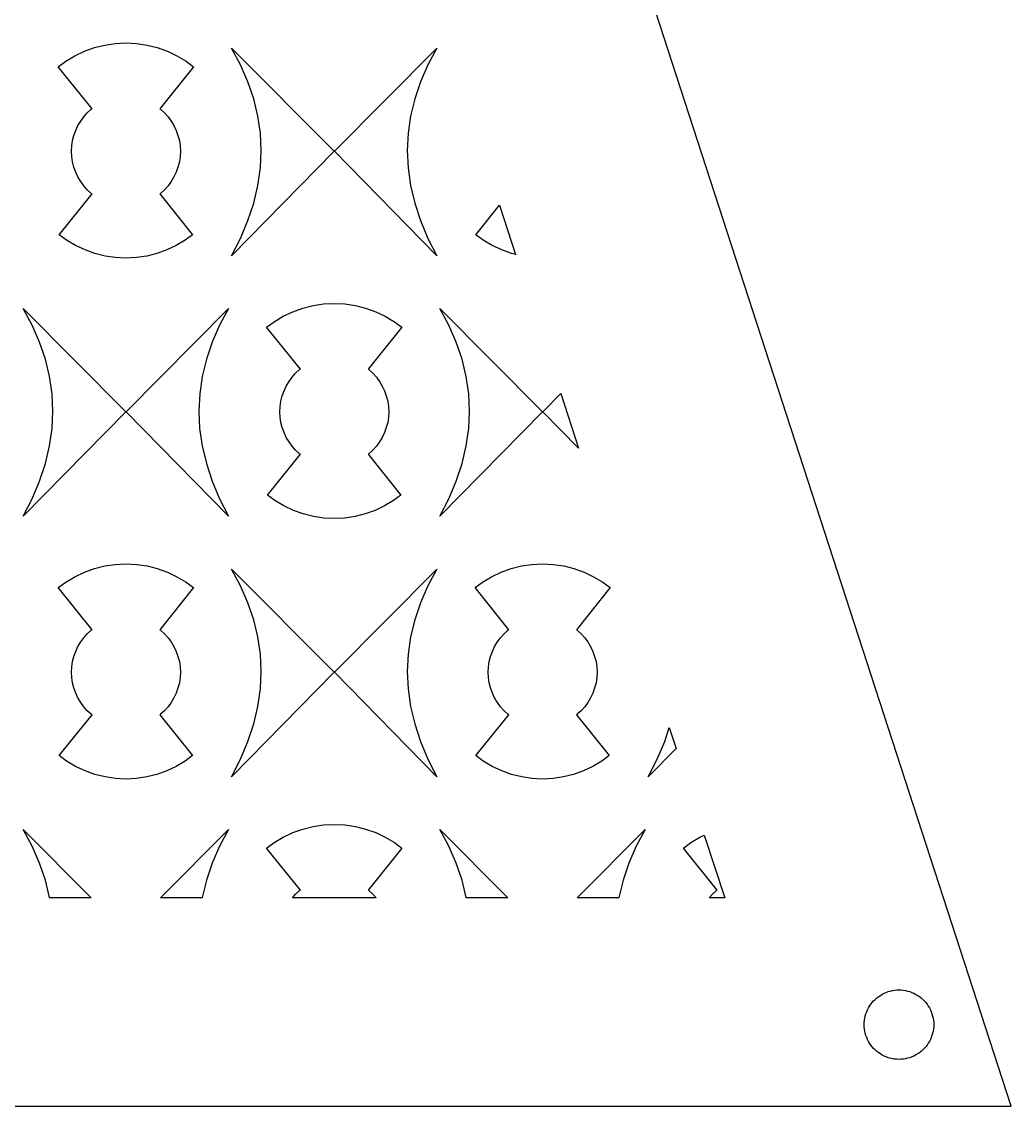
# Model space of a CAD drawing. Header units: metres. Extents: x 20 to 1108, y 20 to 485.
# Drawn here: x 1050.8 to 1107.8, y 20 to 82.5 of the extents above; entities that cross this region are included whole.
import ezdxf

# ---------------------------------------------------------------- set-up
doc = ezdxf.new("R2010")
doc.units = ezdxf.units.M

msp = doc.modelspace()

# ---------------------------------------------------------------- linework, layer by layer
for p, q in [((1107.85, 20), (1032.85, 250.826)), ((1055.64, 81.1172), (1056.24, 81.207)), ((1056.24, 81.207), (1056.85, 81.2373)), ((1056.85, 81.2373), (1057.46, 81.207)), ((1057.46, 81.207), (1058.07, 81.1162)), ((1053.91, 80.501), (1054.47, 80.7627)), ((1054.47, 80.7627), (1055.04, 80.9688)), ((1055.04, 80.9688), (1055.64, 81.1172)), ((1058.07, 81.1162), (1058.66, 80.9688)), ((1058.66, 80.9688), (1059.24, 80.7627)), ((1059.24, 80.7627), (1059.79, 80.501)), ((1063.46, 79.9834), (1062.94, 80.9404)), ((1062.94, 80.9404), (1068.85, 75)), ((1068.86, 75), (1074.76, 80.9404)), ((1074.76, 80.9404), (1074.25, 79.9834)), ((1052.96, 79.8691), (1053.39, 80.1855)), ((1053.39, 80.1855), (1053.91, 80.501)), ((1059.79, 80.501), (1060.32, 80.1855)), ((1060.32, 80.1855), (1060.74, 79.8691)), ((1063.88, 79.0029), (1063.46, 79.9834)), ((1074.25, 79.9834), (1073.82, 79.0039)), ((1054.9, 77.4482), (1052.96, 79.8691)), ((1060.74, 79.8691), (1058.81, 77.4482)), ((1064.22, 78.0186), (1063.88, 79.0029)), ((1073.82, 79.0039), (1073.49, 78.0186)), ((1064.46, 77.0293), (1064.22, 78.0186)), ((1073.49, 78.0186), (1073.25, 77.0293)), ((1054.25, 76.7412), (1054.43, 76.9883)), ((1054.43, 76.9883), (1054.63, 77.2168)), ((1054.63, 77.2168), (1054.86, 77.4238)), ((1054.86, 77.4238), (1054.9, 77.4482)), ((1058.81, 77.4482), (1058.84, 77.4238)), ((1058.84, 77.4238), (1059.07, 77.2168)), ((1059.07, 77.2168), (1059.28, 76.9883)), ((1059.28, 76.9883), (1059.46, 76.7412)), ((1064.6, 76.0361), (1064.46, 77.0293)), ((1073.25, 77.0293), (1073.11, 76.0361)), ((1053.96, 76.1992), (1054.09, 76.4775)), ((1054.09, 76.4775), (1054.25, 76.7412)), ((1059.46, 76.7412), (1059.62, 76.4775)), ((1059.62, 76.4775), (1059.75, 76.1992)), ((1053.73, 75.3076), (1053.78, 75.6123)), ((1053.78, 75.6123), (1053.85, 75.9092)), ((1053.85, 75.9092), (1053.96, 76.1992)), ((1059.75, 76.1992), (1059.85, 75.9092)), ((1059.85, 75.9092), (1059.93, 75.6113)), ((1059.93, 75.6113), (1059.97, 75.3066)), ((1064.65, 75.0391), (1064.6, 76.0361)), ((1073.11, 76.0361), (1073.06, 75.0391)), ((1053.72, 75), (1053.73, 75.3076)), ((1053.73, 74.6934), (1053.72, 75)), ((1059.97, 75.3066), (1059.99, 75)), ((1059.99, 75), (1059.97, 74.6924)), ((1068.85, 75), (1062.94, 68.9814)), ((1064.6, 74.0371), (1064.65, 75.0391)), ((1074.76, 68.9814), (1068.86, 75)), ((1073.06, 75.0391), (1073.11, 74.0371)), ((1053.78, 74.3887), (1053.73, 74.6934)), ((1053.85, 74.0908), (1053.78, 74.3887)), ((1059.93, 74.3877), (1059.85, 74.0908)), ((1059.97, 74.6924), (1059.93, 74.3877)), ((1053.96, 73.8008), (1053.85, 74.0908)), ((1054.09, 73.5225), (1053.96, 73.8008)), ((1059.75, 73.7998), (1059.62, 73.5225)), ((1059.85, 74.0908), (1059.75, 73.7998)), ((1064.46, 73.0303), (1064.6, 74.0371)), ((1073.11, 74.0371), (1073.25, 73.0303)), ((1054.25, 73.2588), (1054.09, 73.5225)), ((1054.43, 73.0117), (1054.25, 73.2588)), ((1059.46, 73.2578), (1059.28, 73.0117)), ((1059.62, 73.5225), (1059.46, 73.2578)), ((1053.01, 70.1963), (1054.9, 72.5518)), ((1054.63, 72.7832), (1054.43, 73.0117)), ((1054.86, 72.5762), (1054.63, 72.7832)), ((1054.9, 72.5518), (1054.86, 72.5762)), ((1058.84, 72.5762), (1058.81, 72.5518)), ((1058.81, 72.5518), (1060.69, 70.1963)), ((1059.07, 72.7832), (1058.84, 72.5762)), ((1059.28, 73.0117), (1059.07, 72.7832)), ((1064.22, 72.0205), (1064.46, 73.0303)), ((1073.25, 73.0303), (1073.49, 72.0205)), ((1063.88, 71.0049), (1064.22, 72.0205)), ((1073.49, 72.0205), (1073.82, 71.0059)), ((1077.01, 70.1963), (1078.37, 71.8965)), ((1078.37, 71.8965), (1079.3, 69.0547)), ((1063.46, 69.9863), (1063.88, 71.0049)), ((1073.82, 71.0059), (1074.25, 69.9863)), ((1053.43, 69.8838), (1053.01, 70.1963)), ((1060.69, 70.1963), (1060.27, 69.8838)), ((1062.94, 68.9814), (1063.46, 69.9863)), ((1074.25, 69.9863), (1074.76, 68.9814)), ((1077.43, 69.8838), (1077.01, 70.1963)), ((1053.95, 69.5732), (1053.43, 69.8838)), ((1054.5, 69.3154), (1053.95, 69.5732)), ((1059.75, 69.5732), (1059.21, 69.3154)), ((1060.27, 69.8838), (1059.75, 69.5732)), ((1077.95, 69.5732), (1077.43, 69.8838)), ((1078.5, 69.3154), (1077.95, 69.5732)), ((1055.07, 69.1113), (1054.5, 69.3154)), ((1055.65, 68.9658), (1055.07, 69.1113)), ((1056.25, 68.877), (1055.65, 68.9658)), ((1056.85, 68.8467), (1056.25, 68.877)), ((1057.46, 68.877), (1056.85, 68.8467)), ((1058.05, 68.9648), (1057.46, 68.877)), ((1058.64, 69.1113), (1058.05, 68.9648)), ((1059.21, 69.3154), (1058.64, 69.1113)), ((1079.07, 69.1113), (1078.5, 69.3154)), ((1079.3, 69.0547), (1079.07, 69.1113)), ((1068.24, 66.207), (1068.85, 66.2373)), ((1068.85, 66.2373), (1069.46, 66.207)), ((1051.46, 64.9834), (1050.94, 65.9404)), ((1050.94, 65.9404), (1056.85, 60)), ((1056.86, 60), (1062.76, 65.9404)), ((1062.76, 65.9404), (1062.25, 64.9834)), ((1065.91, 65.501), (1066.47, 65.7627)), ((1066.47, 65.7627), (1067.04, 65.9688)), ((1067.04, 65.9688), (1067.64, 66.1172)), ((1067.64, 66.1172), (1068.24, 66.207)), ((1069.46, 66.207), (1070.07, 66.1162)), ((1070.07, 66.1162), (1070.66, 65.9688)), ((1070.66, 65.9688), (1071.24, 65.7627)), ((1071.24, 65.7627), (1071.79, 65.501)), ((1075.46, 64.9834), (1074.94, 65.9404)), ((1074.94, 65.9404), (1080.85, 60)), ((1051.88, 64.0029), (1051.46, 64.9834)), ((1062.25, 64.9834), (1061.82, 64.0039)), ((1064.96, 64.8691), (1065.39, 65.1855)), ((1065.39, 65.1855), (1065.91, 65.501)), ((1071.79, 65.501), (1072.32, 65.1855)), ((1072.32, 65.1855), (1072.74, 64.8691)), ((1075.88, 64.0029), (1075.46, 64.9834)), ((1066.9, 62.4482), (1064.96, 64.8691)), ((1072.74, 64.8691), (1070.81, 62.4482)), ((1052.22, 63.0186), (1051.88, 64.0029)), ((1061.82, 64.0039), (1061.49, 63.0186)), ((1076.22, 63.0186), (1075.88, 64.0029)), ((1052.46, 62.0293), (1052.22, 63.0186)), ((1061.49, 63.0186), (1061.25, 62.0293)), ((1076.46, 62.0293), (1076.22, 63.0186)), ((1052.6, 61.0361), (1052.46, 62.0293)), ((1061.25, 62.0293), (1061.11, 61.0361)), ((1066.25, 61.7412), (1066.43, 61.9883)), ((1066.43, 61.9883), (1066.63, 62.2168)), ((1066.63, 62.2168), (1066.86, 62.4238)), ((1066.86, 62.4238), (1066.9, 62.4482)), ((1070.81, 62.4482), (1070.84, 62.4238)), ((1070.84, 62.4238), (1071.07, 62.2168)), ((1071.07, 62.2168), (1071.28, 61.9883)), ((1071.28, 61.9883), (1071.46, 61.7412)), ((1076.6, 61.0361), (1076.46, 62.0293)), ((1065.96, 61.1992), (1066.09, 61.4775)), ((1066.09, 61.4775), (1066.25, 61.7412)), ((1071.46, 61.7412), (1071.62, 61.4775)), ((1071.62, 61.4775), (1071.75, 61.1992)), ((1052.65, 60.0391), (1052.6, 61.0361)), ((1061.11, 61.0361), (1061.06, 60.0391)), ((1065.73, 60.3076), (1065.78, 60.6123)), ((1065.78, 60.6123), (1065.85, 60.9092)), ((1065.85, 60.9092), (1065.96, 61.1992)), ((1071.75, 61.1992), (1071.85, 60.9092)), ((1071.85, 60.9092), (1071.93, 60.6113)), ((1071.93, 60.6113), (1071.97, 60.3066)), ((1076.65, 60.0391), (1076.6, 61.0361)), ((1080.86, 60), (1081.9, 61.0479)), ((1081.9, 61.0479), (1082.92, 57.8945)), ((1056.85, 60), (1050.94, 53.9814)), ((1052.6, 59.0371), (1052.65, 60.0391)), ((1062.76, 53.9814), (1056.86, 60)), ((1061.06, 60.0391), (1061.1, 59.0371)), ((1065.72, 60), (1065.73, 60.3076)), ((1065.73, 59.6934), (1065.72, 60)), ((1071.97, 60.3066), (1071.99, 60)), ((1071.99, 60), (1071.97, 59.6924)), ((1080.85, 60), (1074.94, 53.9814)), ((1076.6, 59.0371), (1076.65, 60.0391)), ((1082.92, 57.8945), (1080.86, 60)), ((1065.78, 59.3887), (1065.73, 59.6934)), ((1065.85, 59.0908), (1065.78, 59.3887)), ((1071.93, 59.3877), (1071.85, 59.0908)), ((1071.97, 59.6924), (1071.93, 59.3877)), ((1052.46, 58.0303), (1052.6, 59.0371)), ((1061.1, 59.0371), (1061.25, 58.0303)), ((1065.96, 58.8008), (1065.85, 59.0908)), ((1066.09, 58.5225), (1065.96, 58.8008)), ((1071.75, 58.7998), (1071.62, 58.5225)), ((1071.85, 59.0908), (1071.75, 58.7998)), ((1076.46, 58.0303), (1076.6, 59.0371)), ((1066.25, 58.2588), (1066.09, 58.5225)), ((1066.43, 58.0117), (1066.25, 58.2588)), ((1071.46, 58.2578), (1071.28, 58.0117)), ((1071.62, 58.5225), (1071.46, 58.2578)), ((1052.22, 57.0205), (1052.46, 58.0303)), ((1061.25, 58.0303), (1061.49, 57.0205)), ((1065.01, 55.1963), (1066.9, 57.5518)), ((1066.63, 57.7832), (1066.43, 58.0117)), ((1066.86, 57.5762), (1066.63, 57.7832)), ((1066.9, 57.5518), (1066.86, 57.5762)), ((1070.84, 57.5762), (1070.81, 57.5518)), ((1070.81, 57.5518), (1072.69, 55.1963)), ((1071.07, 57.7832), (1070.84, 57.5762)), ((1071.28, 58.0117), (1071.07, 57.7832)), ((1076.22, 57.0205), (1076.46, 58.0303)), ((1051.88, 56.0049), (1052.22, 57.0205)), ((1061.49, 57.0205), (1061.82, 56.0059)), ((1075.88, 56.0049), (1076.22, 57.0205)), ((1051.46, 54.9863), (1051.88, 56.0049)), ((1061.82, 56.0059), (1062.25, 54.9863)), ((1075.46, 54.9863), (1075.88, 56.0049)), ((1050.94, 53.9814), (1051.46, 54.9863)), ((1062.25, 54.9863), (1062.76, 53.9814)), ((1065.43, 54.8838), (1065.01, 55.1963)), ((1072.69, 55.1963), (1072.27, 54.8838)), ((1074.94, 53.9814), (1075.46, 54.9863)), ((1065.95, 54.5732), (1065.43, 54.8838)), ((1066.5, 54.3154), (1065.95, 54.5732)), ((1071.75, 54.5732), (1071.21, 54.3154)), ((1072.27, 54.8838), (1071.75, 54.5732)), ((1067.07, 54.1113), (1066.5, 54.3154)), ((1067.65, 53.9658), (1067.07, 54.1113)), ((1068.25, 53.877), (1067.65, 53.9658)), ((1068.85, 53.8467), (1068.25, 53.877)), ((1069.46, 53.877), (1068.85, 53.8467)), ((1070.05, 53.9648), (1069.46, 53.877)), ((1070.64, 54.1113), (1070.05, 53.9648)), ((1071.21, 54.3154), (1070.64, 54.1113)), ((1056.24, 51.207), (1056.85, 51.2373)), ((1056.85, 51.2373), (1057.46, 51.207)), ((1080.24, 51.207), (1080.85, 51.2373)), ((1080.85, 51.2373), (1081.46, 51.207)), ((1053.91, 50.501), (1054.47, 50.7627)), ((1054.47, 50.7627), (1055.04, 50.9688)), ((1055.04, 50.9688), (1055.64, 51.1172)), ((1055.64, 51.1172), (1056.24, 51.207)), ((1057.46, 51.207), (1058.07, 51.1162)), ((1058.07, 51.1162), (1058.66, 50.9688)), ((1058.66, 50.9688), (1059.24, 50.7627)), ((1059.24, 50.7627), (1059.79, 50.501)), ((1063.46, 49.9834), (1062.94, 50.9404)), ((1062.94, 50.9404), (1068.85, 45)), ((1068.86, 45), (1074.76, 50.9404)), ((1074.76, 50.9404), (1074.25, 49.9834)), ((1077.91, 50.501), (1078.47, 50.7627)), ((1078.47, 50.7627), (1079.04, 50.9688)), ((1079.04, 50.9688), (1079.64, 51.1172)), ((1079.64, 51.1172), (1080.24, 51.207)), ((1081.46, 51.207), (1082.07, 51.1162)), ((1082.07, 51.1162), (1082.66, 50.9688)), ((1082.66, 50.9688), (1083.24, 50.7627)), ((1083.24, 50.7627), (1083.79, 50.501)), ((1052.96, 49.8691), (1053.39, 50.1855)), ((1053.39, 50.1855), (1053.91, 50.501)), ((1059.79, 50.501), (1060.32, 50.1855)), ((1060.32, 50.1855), (1060.74, 49.8691)), ((1063.88, 49.0029), (1063.46, 49.9834)), ((1074.25, 49.9834), (1073.82, 49.0039)), ((1076.96, 49.8691), (1077.39, 50.1855)), ((1077.39, 50.1855), (1077.91, 50.501)), ((1083.79, 50.501), (1084.32, 50.1855)), ((1084.32, 50.1855), (1084.74, 49.8691)), ((1054.9, 47.4482), (1052.96, 49.8691)), ((1060.74, 49.8691), (1058.81, 47.4482)), ((1078.9, 47.4482), (1076.96, 49.8691)), ((1084.74, 49.8691), (1082.81, 47.4482)), ((1064.22, 48.0186), (1063.88, 49.0029)), ((1073.82, 49.0039), (1073.49, 48.0186)), ((1064.46, 47.0293), (1064.22, 48.0186)), ((1073.49, 48.0186), (1073.25, 47.0293)), ((1054.25, 46.7412), (1054.43, 46.9883)), ((1054.43, 46.9883), (1054.63, 47.2168)), ((1054.63, 47.2168), (1054.86, 47.4238)), ((1054.86, 47.4238), (1054.9, 47.4482)), ((1058.81, 47.4482), (1058.84, 47.4238)), ((1058.84, 47.4238), (1059.07, 47.2168)), ((1059.07, 47.2168), (1059.28, 46.9883)), ((1059.28, 46.9883), (1059.46, 46.7412)), ((1064.6, 46.0361), (1064.46, 47.0293)), ((1073.25, 47.0293), (1073.11, 46.0361)), ((1078.25, 46.7412), (1078.43, 46.9883)), ((1078.43, 46.9883), (1078.64, 47.2168)), ((1078.64, 47.2168), (1078.86, 47.4238)), ((1078.86, 47.4238), (1078.9, 47.4482)), ((1082.81, 47.4482), (1082.84, 47.4238)), ((1082.84, 47.4238), (1083.07, 47.2168)), ((1083.07, 47.2168), (1083.28, 46.9883)), ((1083.28, 46.9883), (1083.46, 46.7412)), ((1053.96, 46.1992), (1054.09, 46.4775)), ((1054.09, 46.4775), (1054.25, 46.7412)), ((1059.46, 46.7412), (1059.62, 46.4775)), ((1059.62, 46.4775), (1059.75, 46.1992)), ((1077.96, 46.1992), (1078.09, 46.4775)), ((1078.09, 46.4775), (1078.25, 46.7412)), ((1083.46, 46.7412), (1083.62, 46.4775)), ((1083.62, 46.4775), (1083.75, 46.1992)), ((1053.73, 45.3076), (1053.78, 45.6123)), ((1053.78, 45.6123), (1053.85, 45.9092)), ((1053.85, 45.9092), (1053.96, 46.1992)), ((1059.75, 46.1992), (1059.85, 45.9092)), ((1059.85, 45.9092), (1059.93, 45.6113)), ((1059.93, 45.6113), (1059.97, 45.3066)), ((1064.65, 45.0391), (1064.6, 46.0361)), ((1073.11, 46.0361), (1073.06, 45.0391)), ((1077.73, 45.3076), (1077.78, 45.6123)), ((1077.78, 45.6123), (1077.85, 45.9092)), ((1077.85, 45.9092), (1077.96, 46.1992)), ((1083.75, 46.1992), (1083.85, 45.9092)), ((1083.85, 45.9092), (1083.93, 45.6113)), ((1083.93, 45.6113), (1083.97, 45.3066)), ((1053.72, 45), (1053.73, 45.3076)), ((1053.73, 44.6934), (1053.72, 45)), ((1059.97, 45.3066), (1059.99, 45)), ((1059.99, 45), (1059.97, 44.6924)), ((1068.85, 45), (1062.94, 38.9814)), ((1064.6, 44.0371), (1064.65, 45.0391)), ((1074.76, 38.9814), (1068.86, 45)), ((1073.06, 45.0391), (1073.11, 44.0371)), ((1077.72, 45), (1077.73, 45.3076)), ((1077.73, 44.6934), (1077.72, 45)), ((1083.97, 45.3066), (1083.99, 45)), ((1083.99, 45), (1083.97, 44.6924)), ((1053.78, 44.3887), (1053.73, 44.6934)), ((1053.85, 44.0908), (1053.78, 44.3887)), ((1059.93, 44.3877), (1059.85, 44.0908)), ((1059.97, 44.6924), (1059.93, 44.3877)), ((1077.78, 44.3887), (1077.73, 44.6934)), ((1077.85, 44.0908), (1077.78, 44.3887)), ((1083.93, 44.3877), (1083.85, 44.0908)), ((1083.97, 44.6924), (1083.93, 44.3877)), ((1053.96, 43.8008), (1053.85, 44.0908)), ((1054.09, 43.5225), (1053.96, 43.8008)), ((1059.75, 43.7998), (1059.62, 43.5225)), ((1059.85, 44.0908), (1059.75, 43.7998)), ((1064.46, 43.0303), (1064.6, 44.0371)), ((1073.11, 44.0371), (1073.25, 43.0303)), ((1077.96, 43.8008), (1077.85, 44.0908)), ((1078.09, 43.5225), (1077.96, 43.8008)), ((1083.75, 43.7998), (1083.62, 43.5225)), ((1083.85, 44.0908), (1083.75, 43.7998)), ((1054.25, 43.2588), (1054.09, 43.5225)), ((1054.43, 43.0117), (1054.25, 43.2588)), ((1059.46, 43.2578), (1059.28, 43.0117)), ((1059.62, 43.5225), (1059.46, 43.2578)), ((1078.25, 43.2588), (1078.09, 43.5225)), ((1078.43, 43.0117), (1078.25, 43.2588)), ((1083.46, 43.2578), (1083.28, 43.0117)), ((1083.62, 43.5225), (1083.46, 43.2578)), ((1053.01, 40.1963), (1054.9, 42.5518)), ((1054.63, 42.7832), (1054.43, 43.0117)), ((1054.86, 42.5762), (1054.63, 42.7832)), ((1054.9, 42.5518), (1054.86, 42.5762)), ((1058.84, 42.5762), (1058.81, 42.5518)), ((1058.81, 42.5518), (1060.69, 40.1963)), ((1059.07, 42.7832), (1058.84, 42.5762)), ((1059.28, 43.0117), (1059.07, 42.7832)), ((1064.22, 42.0205), (1064.46, 43.0303)), ((1073.25, 43.0303), (1073.49, 42.0205)), ((1077.01, 40.1963), (1078.9, 42.5518)), ((1078.64, 42.7832), (1078.43, 43.0117)), ((1078.86, 42.5762), (1078.64, 42.7832)), ((1078.9, 42.5518), (1078.86, 42.5762)), ((1082.84, 42.5762), (1082.81, 42.5518)), ((1082.81, 42.5518), (1084.69, 40.1963)), ((1083.07, 42.7832), (1082.84, 42.5762)), ((1083.28, 43.0117), (1083.07, 42.7832)), ((1063.88, 41.0049), (1064.22, 42.0205)), ((1073.49, 42.0205), (1073.82, 41.0059)), ((1087.89, 41.0049), (1088.15, 41.8086)), ((1088.15, 41.8086), (1088.54, 40.6074)), ((1063.46, 39.9863), (1063.88, 41.0049)), ((1073.82, 41.0059), (1074.25, 39.9863)), ((1088.54, 40.6074), (1086.94, 38.9814)), ((1087.46, 39.9863), (1087.89, 41.0049)), ((1053.43, 39.8838), (1053.01, 40.1963)), ((1060.69, 40.1963), (1060.27, 39.8838)), ((1062.94, 38.9814), (1063.46, 39.9863)), ((1074.25, 39.9863), (1074.76, 38.9814)), ((1077.43, 39.8838), (1077.01, 40.1963)), ((1084.69, 40.1963), (1084.27, 39.8838)), ((1086.94, 38.9814), (1087.46, 39.9863)), ((1053.95, 39.5732), (1053.43, 39.8838)), ((1054.5, 39.3154), (1053.95, 39.5732)), ((1059.75, 39.5732), (1059.21, 39.3154)), ((1060.27, 39.8838), (1059.75, 39.5732)), ((1077.95, 39.5732), (1077.43, 39.8838)), ((1078.5, 39.3154), (1077.95, 39.5732)), ((1083.75, 39.5732), (1083.21, 39.3154)), ((1084.27, 39.8838), (1083.75, 39.5732)), ((1055.07, 39.1113), (1054.5, 39.3154)), ((1055.65, 38.9658), (1055.07, 39.1113)), ((1056.25, 38.877), (1055.65, 38.9658)), ((1056.85, 38.8467), (1056.25, 38.877)), ((1057.46, 38.877), (1056.85, 38.8467)), ((1058.05, 38.9648), (1057.46, 38.877)), ((1058.64, 39.1113), (1058.05, 38.9648)), ((1059.21, 39.3154), (1058.64, 39.1113)), ((1079.07, 39.1113), (1078.5, 39.3154)), ((1079.65, 38.9658), (1079.07, 39.1113)), ((1080.25, 38.877), (1079.65, 38.9658)), ((1080.85, 38.8467), (1080.25, 38.877)), ((1081.46, 38.877), (1080.85, 38.8467)), ((1082.05, 38.9648), (1081.46, 38.877)), ((1082.64, 39.1113), (1082.05, 38.9648)), ((1083.21, 39.3154), (1082.64, 39.1113)), ((1068.24, 36.207), (1068.85, 36.2373)), ((1068.85, 36.2373), (1069.46, 36.207)), ((1051.46, 34.9834), (1050.94, 35.9404)), ((1050.94, 35.9404), (1054.86, 32)), ((1058.84, 32), (1062.76, 35.9404)), ((1062.76, 35.9404), (1062.25, 34.9834)), ((1065.91, 35.501), (1066.47, 35.7627)), ((1066.47, 35.7627), (1067.04, 35.9688)), ((1067.04, 35.9688), (1067.64, 36.1172)), ((1067.64, 36.1172), (1068.24, 36.207)), ((1069.46, 36.207), (1070.07, 36.1162)), ((1070.07, 36.1162), (1070.66, 35.9688)), ((1070.66, 35.9688), (1071.24, 35.7627)), ((1071.24, 35.7627), (1071.79, 35.501)), ((1075.46, 34.9834), (1074.94, 35.9404)), ((1074.94, 35.9404), (1078.86, 32)), ((1082.84, 32), (1086.76, 35.9404)), ((1086.76, 35.9404), (1086.25, 34.9834)), ((1089.91, 35.501), (1090.16, 35.6182)), ((1090.16, 35.6182), (1091.34, 32)), ((1051.88, 34.0029), (1051.46, 34.9834)), ((1062.25, 34.9834), (1061.82, 34.0039)), ((1064.96, 34.8691), (1065.39, 35.1855)), ((1065.39, 35.1855), (1065.91, 35.501)), ((1071.79, 35.501), (1072.32, 35.1855)), ((1072.32, 35.1855), (1072.74, 34.8691)), ((1075.88, 34.0029), (1075.46, 34.9834)), ((1086.25, 34.9834), (1085.82, 34.0039)), ((1088.96, 34.8691), (1089.39, 35.1855)), ((1089.39, 35.1855), (1089.91, 35.501)), ((1066.9, 32.4482), (1064.96, 34.8691)), ((1072.74, 34.8691), (1070.81, 32.4482)), ((1090.9, 32.4482), (1088.96, 34.8691)), ((1052.22, 33.0186), (1051.88, 34.0029)), ((1061.82, 34.0039), (1061.49, 33.0186)), ((1076.22, 33.0186), (1075.88, 34.0029)), ((1085.82, 34.0039), (1085.49, 33.0186)), ((1052.46, 32.0293), (1052.22, 33.0186)), ((1061.49, 33.0186), (1061.25, 32.0293)), ((1076.46, 32.0293), (1076.22, 33.0186)), ((1085.49, 33.0186), (1085.25, 32.0293)), ((1052.46, 32), (1052.46, 32.0293)), ((1054.86, 32), (1052.46, 32)), ((1061.24, 32), (1058.84, 32)), ((1061.25, 32.0293), (1061.24, 32)), ((1066.44, 32), (1066.63, 32.2168)), ((1071.27, 32), (1066.44, 32)), ((1066.63, 32.2168), (1066.86, 32.4238)), ((1066.86, 32.4238), (1066.9, 32.4482)), ((1070.81, 32.4482), (1070.84, 32.4238)), ((1070.84, 32.4238), (1071.07, 32.2168)), ((1071.07, 32.2168), (1071.27, 32)), ((1076.46, 32), (1076.46, 32.0293)), ((1078.86, 32), (1076.46, 32)), ((1085.24, 32), (1082.84, 32)), ((1085.25, 32.0293), (1085.24, 32)), ((1090.44, 32), (1090.63, 32.2168)), ((1091.34, 32), (1090.44, 32)), ((1090.63, 32.2168), (1090.86, 32.4238)), ((1090.86, 32.4238), (1090.9, 32.4482)), ((1100.01, 26.1602), (1100.11, 26.2432)), ((1100.11, 26.2432), (1100.21, 26.3203)), ((1100.21, 26.3203), (1100.31, 26.3906)), ((1100.31, 26.3906), (1100.42, 26.4551)), ((1100.42, 26.4551), (1100.53, 26.5117)), ((1100.53, 26.5117), (1100.64, 26.5615)), ((1100.64, 26.5615), (1100.76, 26.6045)), ((1100.76, 26.6045), (1100.88, 26.6396)), ((1100.88, 26.6396), (1101.01, 26.667)), ((1101.01, 26.667), (1101.13, 26.6865)), ((1101.13, 26.6865), (1101.25, 26.6982)), ((1101.25, 26.6982), (1101.38, 26.7021)), ((1101.38, 26.7021), (1101.51, 26.6982)), ((1101.51, 26.6982), (1101.63, 26.6865)), ((1101.63, 26.6865), (1101.75, 26.667)), ((1101.75, 26.667), (1101.88, 26.6396)), ((1101.88, 26.6396), (1102, 26.6045)), ((1102, 26.6045), (1102.12, 26.5615)), ((1102.12, 26.5615), (1102.23, 26.5117)), ((1102.23, 26.5117), (1102.34, 26.4551)), ((1102.34, 26.4551), (1102.45, 26.3906)), ((1102.45, 26.3906), (1102.56, 26.3203)), ((1102.56, 26.3203), (1102.66, 26.2432)), ((1102.66, 26.2432), (1102.75, 26.1602)), ((1099.57, 25.5537), (1099.63, 25.666)), ((1099.63, 25.666), (1099.69, 25.7744)), ((1099.69, 25.7744), (1099.76, 25.8779)), ((1099.76, 25.8779), (1099.84, 25.9775)), ((1099.84, 25.9775), (1099.92, 26.0713)), ((1099.92, 26.0713), (1100.01, 26.1602)), ((1102.75, 26.1602), (1102.84, 26.0713)), ((1102.84, 26.0713), (1102.92, 25.9775)), ((1102.92, 25.9775), (1103, 25.8779)), ((1103, 25.8779), (1103.07, 25.7744)), ((1103.07, 25.7744), (1103.13, 25.666)), ((1103.13, 25.666), (1103.19, 25.5537)), ((1099.4, 24.9531), (1099.42, 25.0771)), ((1099.42, 25.0771), (1099.44, 25.1992)), ((1099.44, 25.1992), (1099.48, 25.3203)), ((1099.48, 25.3203), (1099.52, 25.4385)), ((1099.52, 25.4385), (1099.57, 25.5537)), ((1103.19, 25.5537), (1103.24, 25.4385)), ((1103.24, 25.4385), (1103.28, 25.3203)), ((1103.28, 25.3203), (1103.32, 25.1992)), ((1103.32, 25.1992), (1103.34, 25.0771)), ((1103.34, 25.0771), (1103.36, 24.9531)), ((1099.38, 24.8281), (1099.4, 24.9531)), ((1099.38, 24.7021), (1099.38, 24.8281)), ((1099.38, 24.5771), (1099.38, 24.7021)), ((1099.4, 24.4512), (1099.38, 24.5771)), ((1099.42, 24.3271), (1099.4, 24.4512)), ((1103.36, 24.4512), (1103.34, 24.3271)), ((1103.36, 24.9531), (1103.38, 24.8281)), ((1103.38, 24.5771), (1103.36, 24.4512)), ((1103.38, 24.8281), (1103.38, 24.7021)), ((1103.38, 24.7021), (1103.38, 24.5771)), ((1099.44, 24.2051), (1099.42, 24.3271)), ((1099.48, 24.084), (1099.44, 24.2051)), ((1099.52, 23.9658), (1099.48, 24.084)), ((1099.57, 23.8506), (1099.52, 23.9658)), ((1099.63, 23.7393), (1099.57, 23.8506)), ((1099.69, 23.6309), (1099.63, 23.7393)), ((1103.13, 23.7393), (1103.07, 23.6309)), ((1103.19, 23.8506), (1103.13, 23.7393)), ((1103.24, 23.9658), (1103.19, 23.8506)), ((1103.28, 24.084), (1103.24, 23.9658)), ((1103.32, 24.2051), (1103.28, 24.084)), ((1103.34, 24.3271), (1103.32, 24.2051)), ((1099.76, 23.5264), (1099.69, 23.6309)), ((1099.84, 23.4277), (1099.76, 23.5264)), ((1099.92, 23.333), (1099.84, 23.4277)), ((1100.01, 23.2441), (1099.92, 23.333)), ((1100.11, 23.1611), (1100.01, 23.2441)), ((1100.21, 23.084), (1100.11, 23.1611)), ((1102.66, 23.1611), (1102.56, 23.084)), ((1102.75, 23.2441), (1102.66, 23.1611)), ((1102.84, 23.333), (1102.75, 23.2441)), ((1102.92, 23.4277), (1102.84, 23.333)), ((1103, 23.5264), (1102.92, 23.4277)), ((1103.07, 23.6309), (1103, 23.5264)), ((1100.31, 23.0137), (1100.21, 23.084)), ((1100.42, 22.9492), (1100.31, 23.0137)), ((1100.53, 22.8926), (1100.42, 22.9492)), ((1100.64, 22.8428), (1100.53, 22.8926)), ((1100.76, 22.7998), (1100.64, 22.8428)), ((1100.88, 22.7646), (1100.76, 22.7998)), ((1101.01, 22.7373), (1100.88, 22.7646)), ((1101.13, 22.7178), (1101.01, 22.7373)), ((1101.25, 22.7061), (1101.13, 22.7178)), ((1101.38, 22.7021), (1101.25, 22.7061)), ((1101.51, 22.7061), (1101.38, 22.7021)), ((1101.63, 22.7178), (1101.51, 22.7061)), ((1101.75, 22.7373), (1101.63, 22.7178)), ((1101.88, 22.7646), (1101.75, 22.7373)), ((1102, 22.7998), (1101.88, 22.7646)), ((1102.12, 22.8428), (1102, 22.7998)), ((1102.23, 22.8926), (1102.12, 22.8428)), ((1102.34, 22.9492), (1102.23, 22.8926)), ((1102.45, 23.0137), (1102.34, 22.9492)), ((1102.56, 23.084), (1102.45, 23.0137)), ((957.853, 20), (1107.85, 20))]:
    msp.add_line(p, q)

doc.saveas('drawing.dxf')
